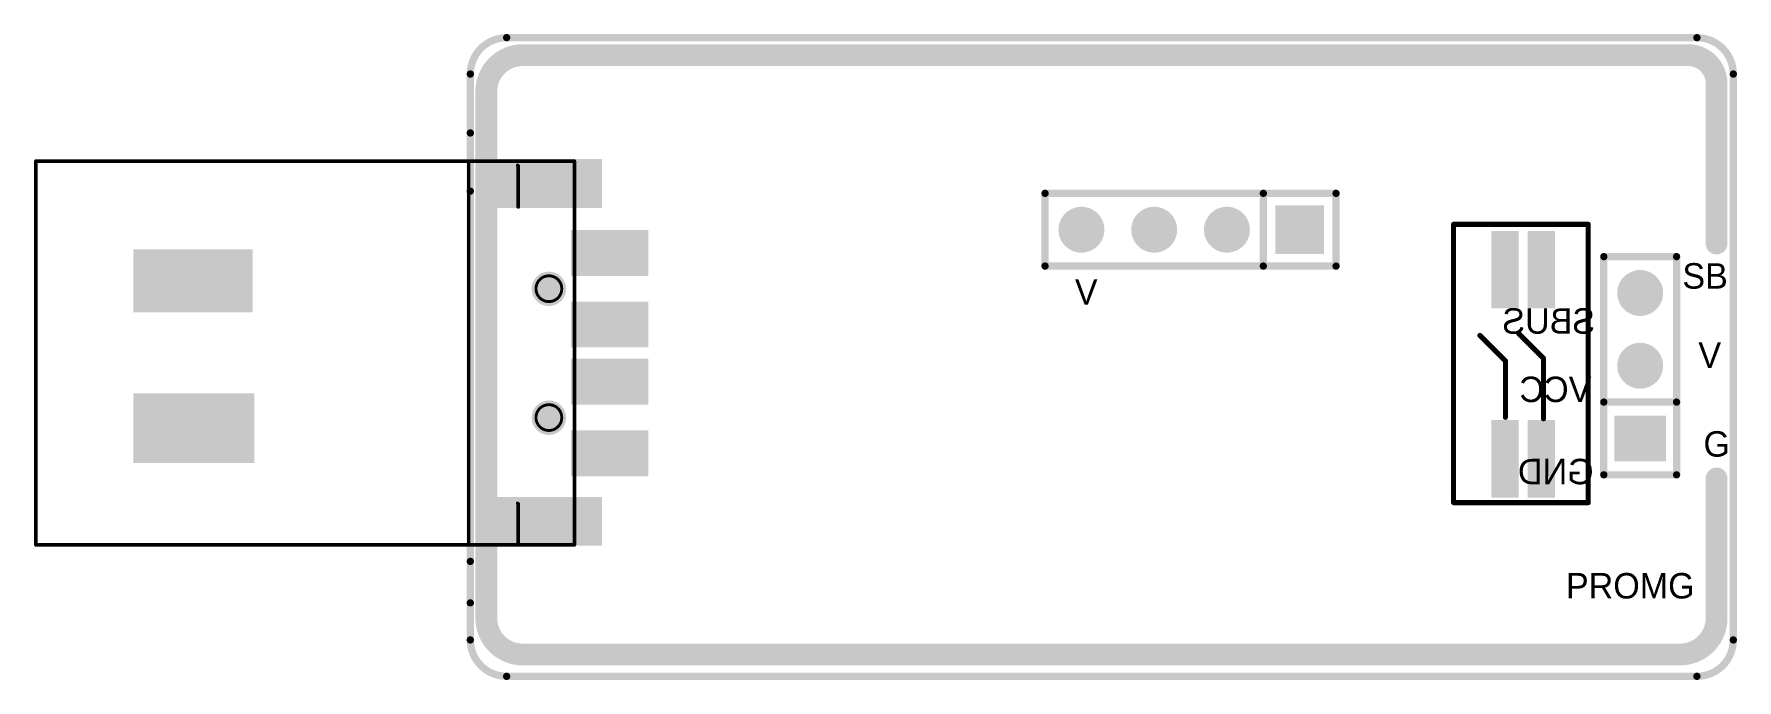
# Model space of a CAD drawing. Extents: x 1292.4 to 1351.8, y 1266.4 to 1289.
import ezdxf

# ---------------------------------------------------------------- set-up
doc = ezdxf.new("R2010")
doc.units = 0
doc.layers.get('0').update_dxf_attribs({"linetype": 'CONTINUOUS'})
for name, color, linetype in [('BOTTOMOVERLAY', 54, 'CONTINUOUS'), ('BOTTOMSOLDER', 6, 'CONTINUOUS'), ('KEEPOUTLAYER', 6, 'CONTINUOUS'), ('MULTILAYER', 9, 'CONTINUOUS'), ('TOPLAYER', 1, 'CONTINUOUS'), ('TOPOVERLAY', 2, 'CONTINUOUS'), ('TOPPASTE', 8, 'CONTINUOUS'), ('TOPSOLDER', 216, 'CONTINUOUS')]:
    doc.layers.add(name, color=color, linetype=linetype)

# ---------------------------------------------------------------- blocks, each defined once
blk = doc.blocks.new('SIP03_1')
at = {"layer": 'BOTTOMSOLDER', "const_width": 0.801599}
for points in [[(2.139201, 0, 1), (2.940799, 0, 1)], [(4.679201, 0, 1), (5.480799, 0, 1)]]:
    blk.add_lwpolyline(points, format="xyb", close=True, dxfattribs=at)
at = {"layer": 'BOTTOMSOLDER'}
blk.add_solid([(-0.801599, -0.901598), (0.801599, -0.901598), (-0.801599, 0.901598), (0.801599, 0.901598)], dxfattribs=at)
at = {"layer": 'MULTILAYER', "const_width": 0.699999}
for points in [[(2.190001, 0, 1), (2.889999, 0, 1)], [(4.730001, 0, 1), (5.429999, 0, 1)]]:
    blk.add_lwpolyline(points, format="xyb", close=True, dxfattribs=at)
at = {"layer": 'MULTILAYER'}
blk.add_solid([(-0.699999, -0.799998), (0.699999, -0.799998), (-0.699999, 0.799998), (0.699999, 0.799998)], dxfattribs=at)
at = {"layer": 'TOPOVERLAY', "const_width": 0.254}
for points in [[(-1.27, 1.27), (6.35, 1.27)], [(-1.27, 1.27), (-1.27, -1.27)], [(1.27, 1.27), (1.27, -1.27)], [(6.35, 1.27), (6.35, -1.27)], [(-1.27, -1.27), (6.35, -1.27)]]:
    blk.add_lwpolyline(points, dxfattribs=at)
at = {"layer": 'TOPOVERLAY', "const_width": 0.127}
for points in [[(-1.3335, 1.27, 1), (-1.2065, 1.27, 1)], [(-1.3335, 1.27, 1), (-1.2065, 1.27, 1)], [(1.2065, 1.27, 1), (1.3335, 1.27, 1)], [(6.2865, 1.27, 1), (6.4135, 1.27, 1)], [(6.2865, 1.27, 1), (6.4135, 1.27, 1)], [(-1.3335, -1.27, 1), (-1.2065, -1.27, 1)], [(-1.3335, -1.27, 1), (-1.2065, -1.27, 1)], [(1.2065, -1.27, 1), (1.3335, -1.27, 1)], [(6.2865, -1.27, 1), (6.4135, -1.27, 1)], [(6.2865, -1.27, 1), (6.4135, -1.27, 1)]]:
    blk.add_lwpolyline(points, format="xyb", close=True, dxfattribs=at)
at = {"layer": 'TOPSOLDER', "const_width": 0.801599}
for points in [[(2.139201, 0, 1), (2.940799, 0, 1)], [(4.679201, 0, 1), (5.480799, 0, 1)]]:
    blk.add_lwpolyline(points, format="xyb", close=True, dxfattribs=at)
at = {"layer": 'TOPSOLDER'}
blk.add_solid([(-0.801599, -0.901598), (0.801599, -0.901598), (-0.801599, 0.901598), (0.801599, 0.901598)], dxfattribs=at)
blk = doc.blocks.new('USB_A_90_2')
at = {"layer": 'BOTTOMSOLDER'}
for points, const_width in [([(-0.275798, 0.799998, 1), (0.275798, 0.799998, 1)], 0.551599), ([(11.524204, 0.799998, 1), (12.0758, 0.799998, 1)], 0.551599), ([(-0.275798, 0.399999, 1), (0.275798, 0.399999, 1)], 0.551599), ([(3.319183, 0, 1), (3.920782, 0, 1)], 0.601599), ([(7.819199, 0, 1), (8.420799, 0, 1)], 0.601599), ([(11.524204, 0.399999, 1), (12.0758, 0.399999, 1)], 0.551599), ([(-0.275798, -0.399999, 1), (0.275798, -0.399999, 1)], 0.551599), ([(11.524204, -0.399999, 1), (12.0758, -0.399999, 1)], 0.551599), ([(-0.275798, -0.799998, 1), (0.275798, -0.799998, 1)], 0.551599), ([(11.524204, -0.799998, 1), (12.0758, -0.799998, 1)], 0.551599)]:
    blk.add_lwpolyline(points, format="xyb", close=True, dxfattribs=dict(at, const_width=const_width))
for points in [[(-0.851599, 1.851596), (-0.851598, -1.851596), (0.851598, 1.851596), (0.851599, -1.851596)], [(10.948403, 1.851597), (10.948403, -1.851596), (12.6516, 1.851597), (12.6516, -1.851596)], [(1.573403, -0.768413), (1.573403, -3.471608), (3.1766, -0.768413), (3.1766, -3.471608)], [(4.073373, -0.768414), (4.073373, -3.471609), (5.67657, -0.768414), (5.67657, -3.471609)], [(6.073394, -0.768414), (6.073394, -3.471608), (7.676591, -0.768414), (7.676591, -3.471608)], [(8.573389, -0.768413), (8.573389, -3.471608), (10.176586, -0.768413), (10.176586, -3.471608)]]:
    blk.add_solid(points, dxfattribs=at)
at = {"layer": 'MULTILAYER'}
for points, const_width in [([(-0.224998, 0.799998, 1), (0.224998, 0.799998, 1)], 0.449999), ([(11.575004, 0.799998, 1), (12.025, 0.799998, 1)], 0.449999), ([(-0.224998, 0.399999, 1), (0.224998, 0.399999, 1)], 0.449999), ([(11.575004, 0.399999, 1), (12.025, 0.399999, 1)], 0.449999), ([(-0.224998, -0.399999, 1), (0.224998, -0.399999, 1)], 0.449999), ([(3.369983, 0, 1), (3.869982, 0, 1)], 0.499999), ([(7.869999, 0, 1), (8.369998, 0, 1)], 0.499999), ([(11.575004, -0.399999, 1), (12.025, -0.399999, 1)], 0.449999), ([(-0.224998, -0.799998, 1), (0.224998, -0.799998, 1)], 0.449999), ([(11.575004, -0.799998, 1), (12.025, -0.799998, 1)], 0.449999)]:
    blk.add_lwpolyline(points, format="xyb", close=True, dxfattribs=dict(at, const_width=const_width))
for points in [[(-0.749999, 1.749996), (-0.749998, -1.749996), (0.749998, 1.749996), (0.749999, -1.749996)], [(11.050003, 1.749996), (11.050003, -1.749996), (12.55, 1.749996), (12.55, -1.749996)], [(1.675003, -0.870013), (1.675003, -3.370008), (3.075, -0.870013), (3.075, -3.370008)], [(4.174973, -0.870014), (4.174973, -3.370008), (5.57497, -0.870014), (5.57497, -3.370008)], [(6.174994, -0.870013), (6.174994, -3.370008), (7.574991, -0.870013), (7.574991, -3.370008)], [(8.674989, -0.870013), (8.674989, -3.370008), (10.074986, -0.870013), (10.074986, -3.370008)]]:
    blk.add_solid(points, dxfattribs=at)
at = {"layer": 'TOPOVERLAY', "const_width": 0.127}
for points in [[(-0.820014, 17.910023), (-0.820014, -0.889991)], [(-0.820014, 17.910023), (12.579985, 17.910023)], [(12.579985, 17.910023), (12.579985, -0.889991)], [(-0.820014, 2.80002), (12.579985, 2.80002)], [(-0.820014, 1.07), (0.609981, 1.07)], [(0.629996, 1.090016), (0.609981, 1.07)], [(10.979986, 1.07), (12.40998, 1.07)], [(12.429995, 1.090016), (12.40998, 1.07)], [(-0.820014, -0.889991), (12.579985, -0.889991)]]:
    blk.add_lwpolyline(points, dxfattribs=at)
at = {"layer": 'TOPOVERLAY'}
for points, const_width in [([(-0.851764, 17.910023, 1), (-0.788264, 17.910023, 1)], 0.0635), ([(-0.851764, 17.910023, 1), (-0.788264, 17.910023, 1)], 0.0635), ([(12.548235, 17.910023, 1), (12.611735, 17.910023, 1)], 0.0635), ([(12.548235, 17.910023, 1), (12.611735, 17.910023, 1)], 0.0635), ([(-0.851764, 2.80002, 1), (-0.788264, 2.80002, 1)], 0.0635), ([(12.548235, 2.80002, 1), (12.611735, 2.80002, 1)], 0.0635), ([(-0.851764, 1.07, 1), (-0.788264, 1.07, 1)], 0.0635), ([(0.578231, 1.07, 1), (0.641731, 1.07, 1)], 0.0635), ([(0.578231, 1.07, 1), (0.641731, 1.07, 1)], 0.0635), ([(0.598246, 1.090016, 1), (0.661746, 1.090016, 1)], 0.0635), ([(10.948236, 1.07, 1), (11.011736, 1.07, 1)], 0.0635), ([(12.37823, 1.07, 1), (12.44173, 1.07, 1)], 0.0635), ([(12.37823, 1.07, 1), (12.44173, 1.07, 1)], 0.0635), ([(12.398245, 1.090016, 1), (12.461745, 1.090016, 1)], 0.0635), ([(4.074973, 0, 1), (3.175, 0, 1)], 0.1), ([(3.150001, 0, 1), (3.199999, 0, 1)], 0.05), ([(4.049974, 0, 1), (4.099971, 0, 1)], 0.05), ([(8.574989, 0, 1), (7.675016, 0, 1)], 0.1), ([(7.650018, 0, 1), (7.700015, 0, 1)], 0.05), ([(8.549991, 0, 1), (8.599988, 0, 1)], 0.05), ([(-0.851764, -0.889991, 1), (-0.788264, -0.889991, 1)], 0.0635), ([(-0.851764, -0.889991, 1), (-0.788264, -0.889991, 1)], 0.0635), ([(12.548235, -0.889991, 1), (12.611735, -0.889991, 1)], 0.0635), ([(12.548235, -0.889991, 1), (12.611735, -0.889991, 1)], 0.0635)]:
    blk.add_lwpolyline(points, format="xyb", close=True, dxfattribs=dict(at, const_width=const_width))
for points in [[(2.040006, 10.278491), (4.469999, 10.278491), (2.040006, 14.50848), (4.469999, 14.50848)], [(7.299985, 10.34001), (9.499981, 10.34001), (7.299985, 14.510004), (9.499981, 14.510004)]]:
    blk.add_solid(points, dxfattribs=at)
at = {"layer": 'TOPSOLDER'}
for points, const_width in [([(-0.275798, 0.799998, 1), (0.275798, 0.799998, 1)], 0.551599), ([(11.524204, 0.799998, 1), (12.0758, 0.799998, 1)], 0.551599), ([(-0.275798, 0.399999, 1), (0.275798, 0.399999, 1)], 0.551599), ([(3.319183, 0, 1), (3.920782, 0, 1)], 0.601599), ([(7.819199, 0, 1), (8.420799, 0, 1)], 0.601599), ([(11.524204, 0.399999, 1), (12.0758, 0.399999, 1)], 0.551599), ([(-0.275798, -0.399999, 1), (0.275798, -0.399999, 1)], 0.551599), ([(11.524204, -0.399999, 1), (12.0758, -0.399999, 1)], 0.551599), ([(-0.275798, -0.799998, 1), (0.275798, -0.799998, 1)], 0.551599), ([(11.524204, -0.799998, 1), (12.0758, -0.799998, 1)], 0.551599)]:
    blk.add_lwpolyline(points, format="xyb", close=True, dxfattribs=dict(at, const_width=const_width))
for points in [[(-0.851599, 1.851596), (-0.851598, -1.851596), (0.851598, 1.851596), (0.851599, -1.851596)], [(10.948403, 1.851597), (10.948403, -1.851596), (12.6516, 1.851597), (12.6516, -1.851596)], [(1.573403, -0.768413), (1.573403, -3.471608), (3.1766, -0.768413), (3.1766, -3.471608)], [(4.073373, -0.768414), (4.073373, -3.471609), (5.67657, -0.768414), (5.67657, -3.471609)], [(6.073394, -0.768414), (6.073394, -3.471608), (7.676591, -0.768414), (7.676591, -3.471608)], [(8.573389, -0.768413), (8.573389, -3.471608), (10.176586, -0.768413), (10.176586, -3.471608)]]:
    blk.add_solid(points, dxfattribs=at)
blk = doc.blocks.new('SIP04_3')
at = {"layer": 'BOTTOMSOLDER', "const_width": 0.801599}
for points in [[(2.139201, 0, 1), (2.940799, 0, 1)], [(4.679201, 0, 1), (5.480799, 0, 1)], [(7.219201, 0, 1), (8.020799, 0, 1)]]:
    blk.add_lwpolyline(points, format="xyb", close=True, dxfattribs=at)
at = {"layer": 'BOTTOMSOLDER'}
blk.add_solid([(-0.851598, -0.851598), (0.851598, -0.851598), (-0.851598, 0.851598), (0.851598, 0.851598)], dxfattribs=at)
at = {"layer": 'MULTILAYER', "const_width": 0.699999}
for points in [[(2.190001, 0, 1), (2.889999, 0, 1)], [(4.730001, 0, 1), (5.429999, 0, 1)], [(7.270001, 0, 1), (7.969999, 0, 1)]]:
    blk.add_lwpolyline(points, format="xyb", close=True, dxfattribs=at)
at = {"layer": 'MULTILAYER'}
blk.add_solid([(-0.749999, -0.749999), (0.749999, -0.749999), (-0.749999, 0.749999), (0.749999, 0.749999)], dxfattribs=at)
at = {"layer": 'TOPOVERLAY', "const_width": 0.254}
for points in [[(8.89, 1.27), (-1.27, 1.27)], [(-1.27, 1.27), (-1.27, -1.27)], [(1.27, 1.27), (1.27, -1.27)], [(8.89, 1.27), (8.89, -1.27)], [(8.89, -1.27), (-1.27, -1.27)]]:
    blk.add_lwpolyline(points, dxfattribs=at)
at = {"layer": 'TOPOVERLAY', "const_width": 0.127}
for points in [[(-1.3335, 1.27, 1), (-1.2065, 1.27, 1)], [(-1.3335, 1.27, 1), (-1.2065, 1.27, 1)], [(1.2065, 1.27, 1), (1.3335, 1.27, 1)], [(8.8265, 1.27, 1), (8.9535, 1.27, 1)], [(8.8265, 1.27, 1), (8.9535, 1.27, 1)], [(-1.3335, -1.27, 1), (-1.2065, -1.27, 1)], [(-1.3335, -1.27, 1), (-1.2065, -1.27, 1)], [(1.2065, -1.27, 1), (1.3335, -1.27, 1)], [(8.8265, -1.27, 1), (8.9535, -1.27, 1)], [(8.8265, -1.27, 1), (8.9535, -1.27, 1)]]:
    blk.add_lwpolyline(points, format="xyb", close=True, dxfattribs=at)
at = {"layer": 'TOPSOLDER', "const_width": 0.801599}
for points in [[(2.139201, 0, 1), (2.940799, 0, 1)], [(4.679201, 0, 1), (5.480799, 0, 1)], [(7.219201, 0, 1), (8.020799, 0, 1)]]:
    blk.add_lwpolyline(points, format="xyb", close=True, dxfattribs=at)
at = {"layer": 'TOPSOLDER'}
blk.add_solid([(-0.851598, -0.851598), (0.851598, -0.851598), (-0.851598, 0.851598), (0.851598, 0.851598)], dxfattribs=at)
blk = doc.blocks.new('1_27_4PIN_BOMA_4')
at = {"layer": 'TOPLAYER'}
for points in [[(-1.25, -0.375001), (1.25, -0.375001), (-1.25, 0.375001), (1.25, 0.375001)], [(5.360005, -0.375001), (7.860005, -0.375001), (5.360005, 0.375001), (7.860005, 0.375001)], [(-1.25, -1.645008), (1.25, -1.645008), (-1.25, -0.894997), (1.25, -0.894997)], [(5.359997, -1.644985), (7.859997, -1.644985), (5.359997, -0.894984), (7.859997, -0.894984)]]:
    blk.add_solid(points, dxfattribs=at)
at = {"layer": 'TOPOVERLAY', "const_width": 0.1778}
for points in [[(-1.530007, 1.790014), (-1.529997, -2.909981)], [(-1.530007, 1.790014), (8.189996, 1.790009)], [(8.189996, 1.790009), (8.189996, -2.909997)], [(4.310007, 0.870001), (3.419996, -0.019985)], [(3.419996, -0.019985), (1.449995, -0.019992)], [(4.380004, -0.480002), (3.509998, -1.349997)], [(3.509998, -1.349997), (1.399997, -1.350005)], [(-1.529997, -2.909981), (8.189996, -2.909997)]]:
    blk.add_lwpolyline(points, dxfattribs=at)
at = {"layer": 'TOPOVERLAY', "const_width": 0.0889}
for points in [[(-1.574457, 1.790014, 1), (-1.485557, 1.790014, 1)], [(-1.574457, 1.790014, 1), (-1.485557, 1.790014, 1)], [(8.145546, 1.790009, 1), (8.234446, 1.790009, 1)], [(8.145546, 1.790009, 1), (8.234446, 1.790009, 1)], [(4.265557, 0.870001, 1), (4.354457, 0.870001, 1)], [(1.405545, -0.019992, 1), (1.494445, -0.019992, 1)], [(3.375546, -0.019985, 1), (3.464446, -0.019985, 1)], [(3.375546, -0.019985, 1), (3.464446, -0.019985, 1)], [(4.335554, -0.480002, 1), (4.424454, -0.480002, 1)], [(1.355547, -1.350005, 1), (1.444447, -1.350005, 1)], [(3.465548, -1.349997, 1), (3.554448, -1.349997, 1)], [(3.465548, -1.349997, 1), (3.554448, -1.349997, 1)], [(-1.574447, -2.909981, 1), (-1.485547, -2.909981, 1)], [(-1.574447, -2.909981, 1), (-1.485547, -2.909981, 1)], [(8.145546, -2.909997, 1), (8.234446, -2.909997, 1)], [(8.145546, -2.909997, 1), (8.234446, -2.909997, 1)]]:
    blk.add_lwpolyline(points, format="xyb", close=True, dxfattribs=at)
at = {"layer": 'TOPPASTE'}
for points in [[(-1.25, -0.375001), (1.25, -0.375001), (-1.25, 0.375001), (1.25, 0.375001)], [(5.360005, -0.375001), (7.860005, -0.375001), (5.360005, 0.375001), (7.860005, 0.375001)], [(-1.25, -1.645008), (1.25, -1.645008), (-1.25, -0.894997), (1.25, -0.894997)], [(5.359997, -1.644985), (7.859997, -1.644985), (5.359997, -0.894984), (7.859997, -0.894984)]]:
    blk.add_solid(points, dxfattribs=at)
at = {"layer": 'TOPSOLDER'}
for points in [[(-1.3516, -0.476601), (1.3516, -0.476601), (-1.3516, 0.476601), (1.3516, 0.476601)], [(5.258405, -0.476601), (7.961605, -0.476601), (5.258405, 0.476601), (7.961605, 0.476601)], [(-1.3516, -1.746608), (1.3516, -1.746608), (-1.3516, -0.793397), (1.3516, -0.793397)], [(5.258397, -1.746585), (7.961597, -1.746585), (5.258397, -0.793384), (7.961597, -0.793384)]]:
    blk.add_solid(points, dxfattribs=at)

msp = doc.modelspace()

# ---------------------------------------------------------------- linework, layer by layer
at = {"layer": 'KEEPOUTLAYER', "const_width": 0.254}
for points in [[(1307.592, 1287.5768, -0.414214), (1308.862, 1288.8468)], [(1350.4164, 1288.8468, -0.414214), (1351.6864, 1287.5768)], [(1308.862, 1266.5456, -0.414214), (1307.592, 1267.8156)], [(1351.6864, 1267.8156, -0.414214), (1350.4164, 1266.5456)]]:
    msp.add_lwpolyline(points, format="xyb", dxfattribs=at)
for points in [[(1308.862, 1288.8468), (1350.4164, 1288.8468)], [(1307.592, 1283.4874), (1307.592, 1287.5768)], [(1351.6864, 1267.8156), (1351.6864, 1287.5768)], [(1307.592, 1269.111), (1307.592, 1285.5194)], [(1307.592, 1267.8156), (1307.592, 1270.5588)], [(1308.862, 1266.5456), (1350.4164, 1266.5456)]]:
    msp.add_lwpolyline(points, dxfattribs=at)
at = {"layer": 'KEEPOUTLAYER', "const_width": 0.127}
for points in [[(1308.7985, 1288.8468, 1), (1308.9255, 1288.8468, 1)], [(1308.7985, 1288.8468, 1), (1308.9255, 1288.8468, 1)], [(1350.3529, 1288.8468, 1), (1350.4799, 1288.8468, 1)], [(1350.3529, 1288.8468, 1), (1350.4799, 1288.8468, 1)], [(1307.5285, 1287.5768, 1), (1307.6555, 1287.5768, 1)], [(1307.5285, 1287.5768, 1), (1307.6555, 1287.5768, 1)], [(1351.6229, 1287.5768, 1), (1351.7499, 1287.5768, 1)], [(1351.6229, 1287.5768, 1), (1351.7499, 1287.5768, 1)], [(1307.5285, 1285.5194, 1), (1307.6555, 1285.5194, 1)], [(1307.5285, 1283.4874, 1), (1307.6555, 1283.4874, 1)], [(1307.5285, 1270.5588, 1), (1307.6555, 1270.5588, 1)], [(1307.5285, 1269.111, 1), (1307.6555, 1269.111, 1)], [(1307.5285, 1267.8156, 1), (1307.6555, 1267.8156, 1)], [(1307.5285, 1267.8156, 1), (1307.6555, 1267.8156, 1)], [(1351.6229, 1267.8156, 1), (1351.7499, 1267.8156, 1)], [(1351.6229, 1267.8156, 1), (1351.7499, 1267.8156, 1)], [(1308.7985, 1266.5456, 1), (1308.9255, 1266.5456, 1)], [(1308.7985, 1266.5456, 1), (1308.9255, 1266.5456, 1)], [(1350.3529, 1266.5456, 1), (1350.4799, 1266.5456, 1)], [(1350.3529, 1266.5456, 1), (1350.4799, 1266.5456, 1)]]:
    msp.add_lwpolyline(points, format="xyb", close=True, dxfattribs=at)
at = {"layer": 'TOPOVERLAY', "const_width": 0.762}
for points in [[(1308.1508, 1286.9672, -0.414214), (1309.4208, 1288.2372)], [(1350.1116, 1288.2372, -0.414214), (1351.1022, 1287.2466)], [(1309.4208, 1267.3076, -0.414214), (1308.1508, 1268.5776)], [(1351.1022, 1268.5776, -0.414214), (1349.8322, 1267.3076)]]:
    msp.add_lwpolyline(points, format="xyb", dxfattribs=at)
for points in [[(1309.4208, 1288.2372), (1314.0944, 1288.2372)], [(1313.7134, 1288.2372), (1350.1116, 1288.2372)], [(1308.1508, 1268.5776), (1308.1508, 1286.9672)], [(1351.1022, 1281.6586), (1351.1022, 1287.2466)], [(1351.1022, 1268.5776), (1351.1022, 1273.4544)], [(1309.4208, 1267.3076), (1349.8322, 1267.3076)]]:
    msp.add_lwpolyline(points, dxfattribs=at)
at = {"layer": 'TOPOVERLAY', "const_width": 0.381}
for points in [[(1309.2303, 1288.2372, 1), (1309.6113, 1288.2372, 1)], [(1309.2303, 1288.2372, 1), (1309.6113, 1288.2372, 1)], [(1313.5229, 1288.2372, 1), (1313.9039, 1288.2372, 1)], [(1313.9039, 1288.2372, 1), (1314.2849, 1288.2372, 1)], [(1349.9211, 1288.2372, 1), (1350.3021, 1288.2372, 1)], [(1349.9211, 1288.2372, 1), (1350.3021, 1288.2372, 1)], [(1307.9603, 1286.9672, 1), (1308.3413, 1286.9672, 1)], [(1307.9603, 1286.9672, 1), (1308.3413, 1286.9672, 1)], [(1350.9117, 1287.2466, 1), (1351.2927, 1287.2466, 1)], [(1350.9117, 1287.2466, 1), (1351.2927, 1287.2466, 1)], [(1350.9117, 1281.6586, 1), (1351.2927, 1281.6586, 1)], [(1350.9117, 1273.4544, 1), (1351.2927, 1273.4544, 1)], [(1307.9603, 1268.5776, 1), (1308.3413, 1268.5776, 1)], [(1307.9603, 1268.5776, 1), (1308.3413, 1268.5776, 1)], [(1350.9117, 1268.5776, 1), (1351.2927, 1268.5776, 1)], [(1350.9117, 1268.5776, 1), (1351.2927, 1268.5776, 1)], [(1309.2303, 1267.3076, 1), (1309.6113, 1267.3076, 1)], [(1309.2303, 1267.3076, 1), (1309.6113, 1267.3076, 1)], [(1349.6417, 1267.3076, 1), (1350.0227, 1267.3076, 1)], [(1349.6417, 1267.3076, 1), (1350.0227, 1267.3076, 1)]]:
    msp.add_lwpolyline(points, format="xyb", close=True, dxfattribs=at)

# ---------------------------------------------------------------- block references
for name, p, rotation in [('USB_A_90_2', (1310.3352, 1271.9558), 90), ('SIP04_3', (1336.548, 1282.1412), 180), ('1_27_4PIN_BOMA_4', (1343.7108, 1274.1402), 90), ('SIP03_1', (1348.4352, 1274.8514), 90)]:
    msp.add_blockref(name, p, dxfattribs=dict(rotation=rotation))

# ---------------------------------------------------------------- texts
at = {"layer": 'BOTTOMOVERLAY', "text_generation_flag": 2}
for s, p in [('SBUS', (1346.8604, 1278.509)), ('VCC', (1346.7334, 1276.1214)), ('GND', (1346.8096, 1273.2512))]:
    msp.add_text(s, height=0.889, dxfattribs=at).set_placement(p)
at = {"layer": 'TOPOVERLAY'}
for s, p in [('SB', (1349.9084, 1280.0838)), ('V', (1328.6994, 1279.525)), ('V', (1350.4672, 1277.3152)), ('G', (1350.645, 1274.2164)), ('PROMG', (1345.8444, 1269.2634))]:
    msp.add_text(s, height=0.889, dxfattribs=at).set_placement(p)

doc.saveas('drawing.dxf')
